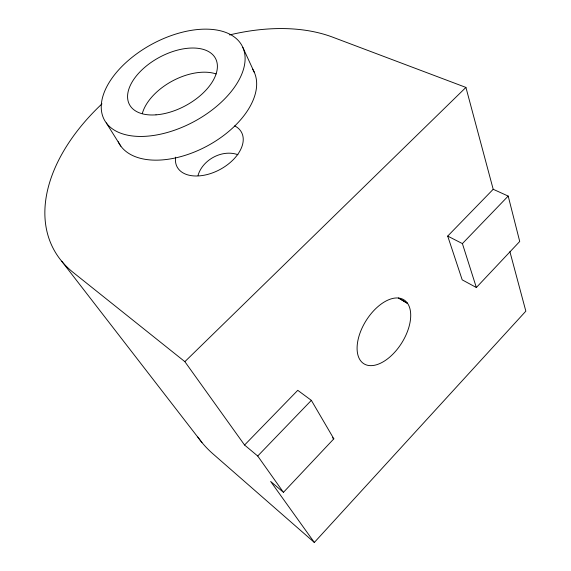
<?xml version="1.0" encoding="UTF-8"?>
<svg xmlns="http://www.w3.org/2000/svg" width="571" height="571" viewBox="0 0 571 571"><rect width="100%" height="100%" fill="white"/><g stroke="black" fill="none" stroke-linecap="round" stroke-linejoin="round"><path stroke-width="0.86" d="M198.009 175.504C202.527 159.68 222.369 149.031 237.95 154.727M197.851 437.086A147.247 114.635 -28.4 0 0 212.84 453.752L314.335 542.45L525.841 311.166L509.917 251.711M283.444 492.33L333.842 438.821L311.352 400.357L297.762 390.328L244.574 445.037L257.714 456.022L283.444 492.33L270.647 481.446L314.335 542.45M493.201 189.286L447.707 236.087L462.196 279.847L476.357 287.513L519.724 241.469L508.19 196.074L493.201 189.286L465.922 87.42L332.636 37.144A184.19 114.564 -28.3 0 0 229.578 34.938M257.714 456.022L311.352 400.357M476.357 287.513L462.403 243.596L508.19 196.074M244.574 445.037L184.868 361.664L465.922 87.42M447.707 236.087L462.403 243.596M399.257 298.433L407.63 303.458A37.715 21.027 -57.9 0 1 382.863 361.993A37.715 21.027 -57.9 0 1 361.222 329.945A37.715 21.027 -57.9 0 1 407.63 303.458L398.451 297.955M332.458 437.764L333.842 438.821M184.868 361.664L73.074 272.353A184.19 114.564 -28.3 0 1 101.966 103.865M61.704 261.218L201.963 442.525M106.285 122.915L120.845 146.169M242.818 47.372A78.177 44.053 -28.3 0 1 153.885 135.413A78.177 44.053 -28.3 0 1 122.808 65.558A78.177 44.053 -28.3 0 1 242.818 47.372L254.273 72.274M234.695 125.891A36.551 22.555 -28.3 0 1 219.607 169.723A36.551 22.555 -28.3 0 1 175.611 157.161M142.357 113.379A47.721 27.779 -28.3 0 1 172.521 80.932A47.721 27.779 -28.3 0 1 216.088 73.937M252.66 69.212A76.421 44.517 -28.3 0 1 207.259 145.976A76.421 44.517 -28.3 0 1 118.197 141.701M156.011 114.842A48.821 27.487 -28.3 0 0 216.901 62.111A48.821 27.487 -28.3 0 0 144.542 67.521A48.821 27.487 -28.3 0 0 156.011 114.842"/></g></svg>
